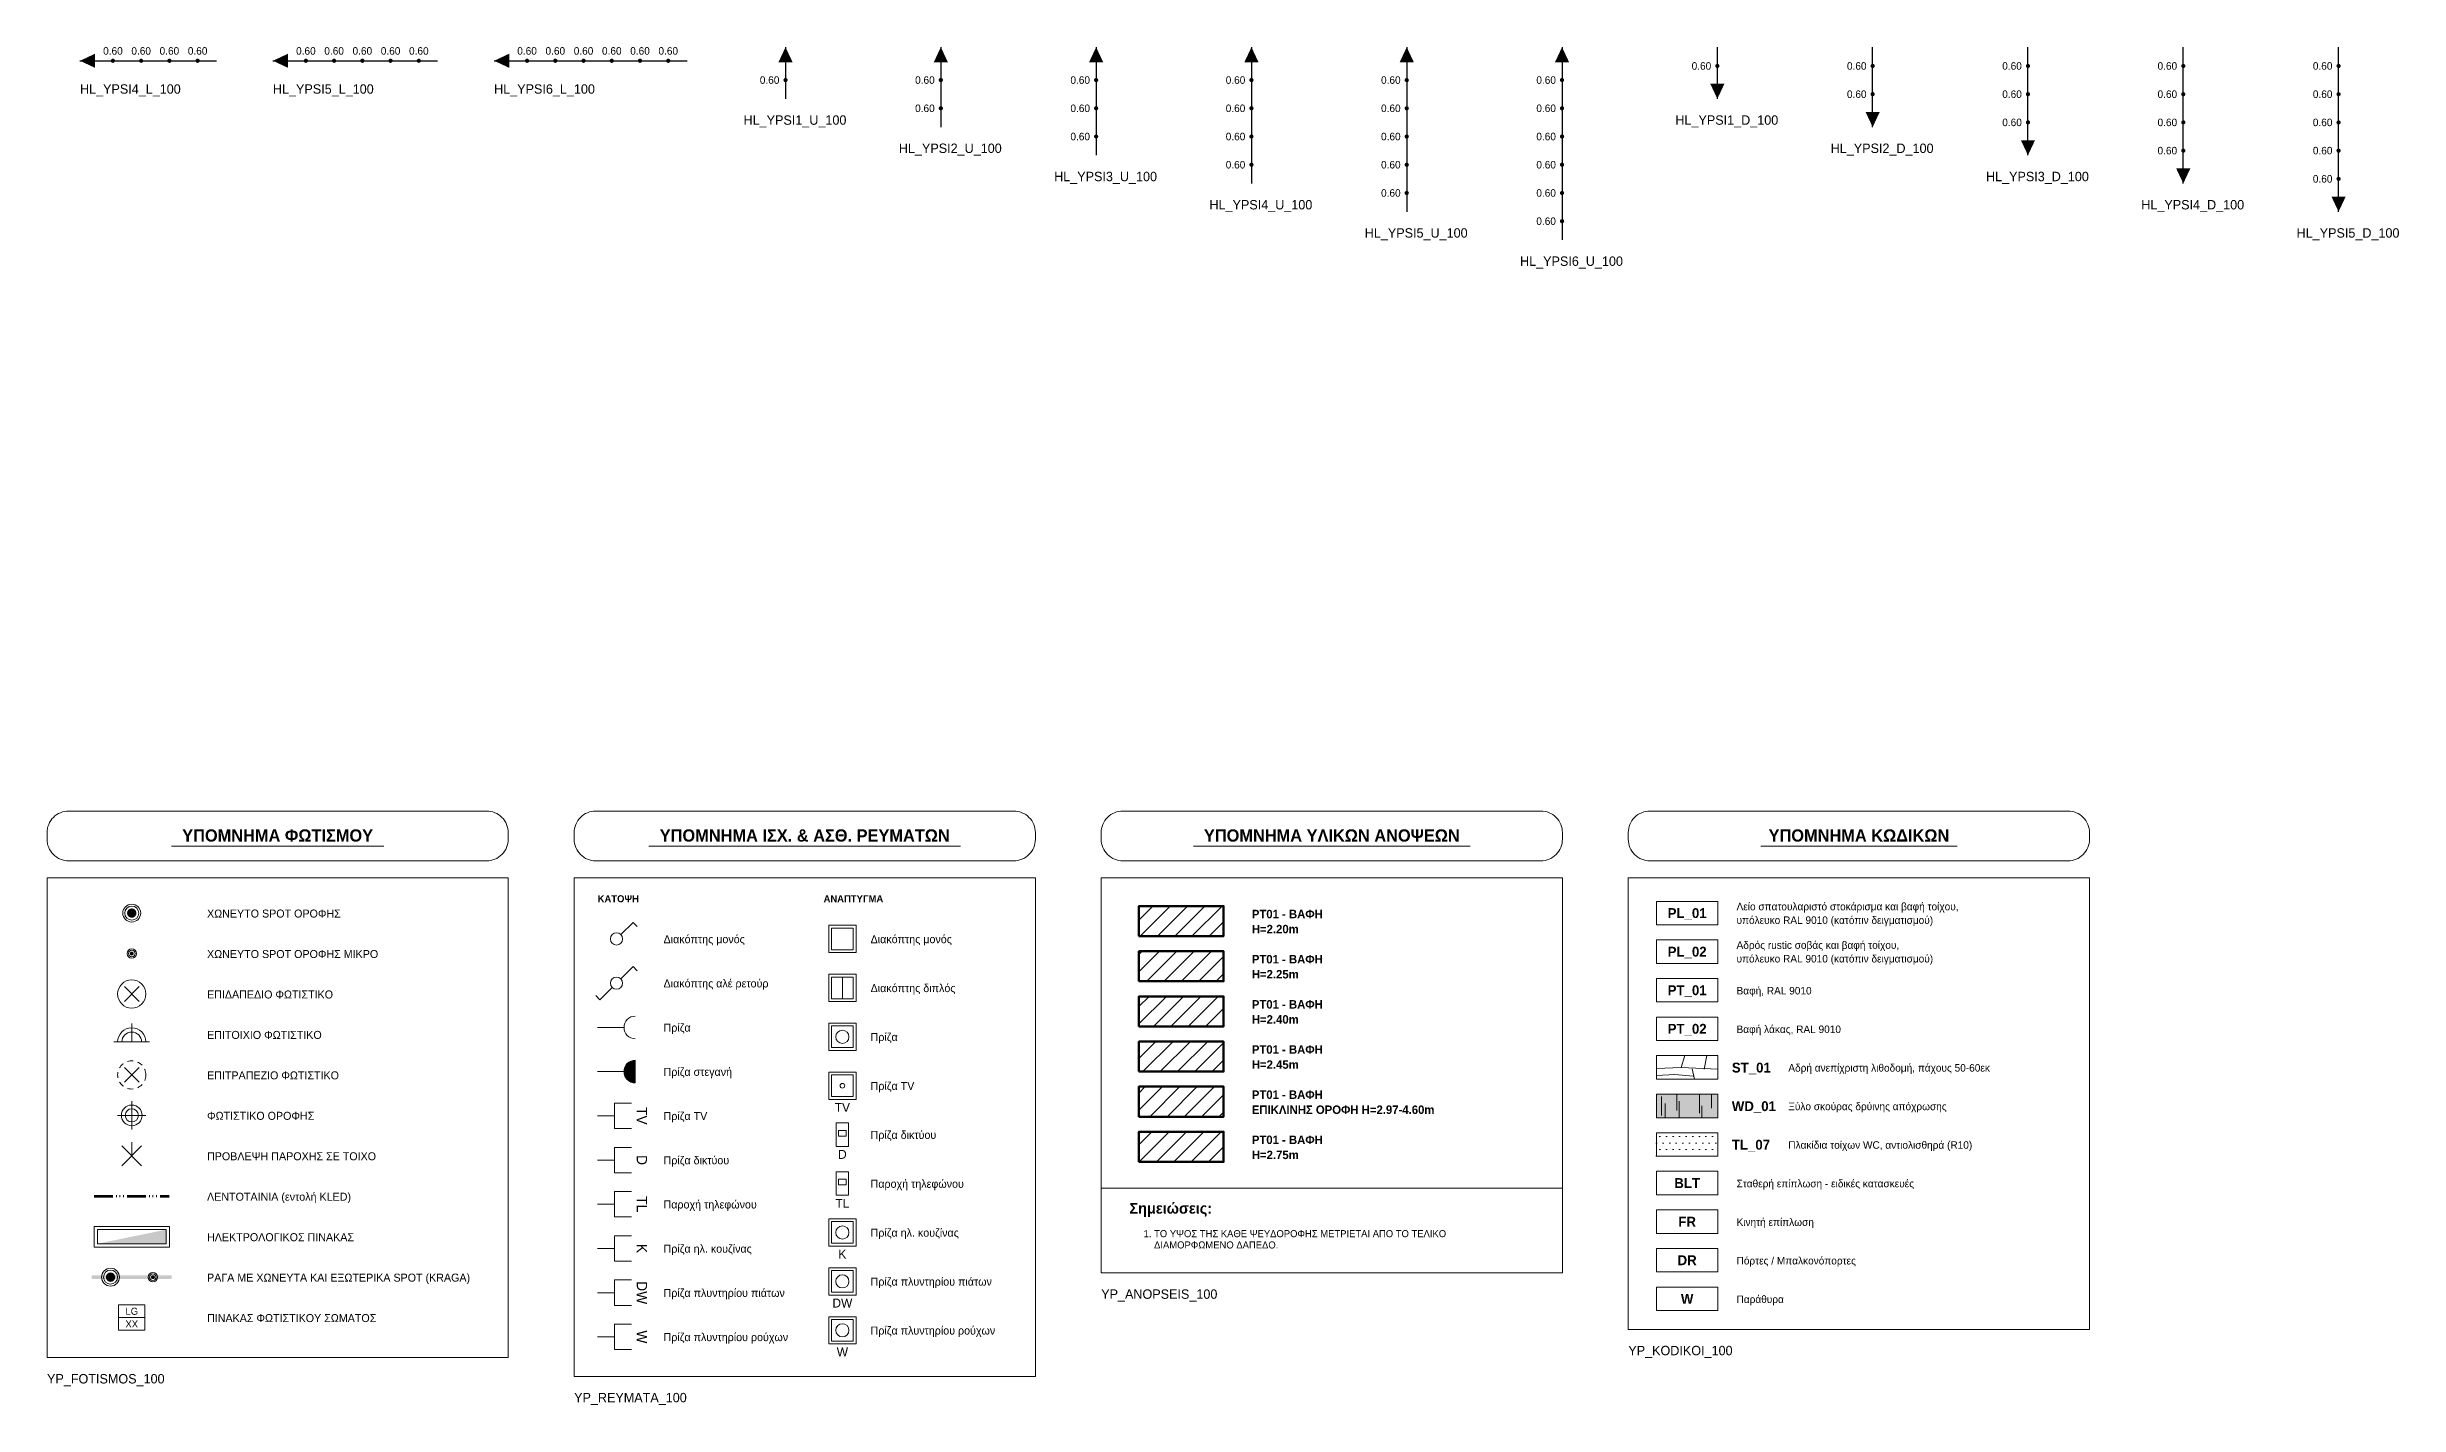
# Model space of a CAD drawing. Extents: x 0 to 269, y -106 to 0.
# Drawn here: x 126.45 to 176.43, y -42.67 to -13.8 of the extents above; entities that cross this region are included whole.
import ezdxf
from ezdxf.enums import TextEntityAlignment as Align

# ---------------------------------------------------------------- set-up
doc = ezdxf.new("R2010")
doc.units = 0
doc.linetypes.add('KIT_DASH', pattern=[0.15, 0.1, -0.05])
doc.layers.add('KIT-Οδηγίες', color=140, linetype='Continuous', plot=False)
doc.layers.add('Ηλεκτρολογικά', color=1, linetype='Continuous', lineweight=25)
doc.layers.add('Υπομνήματα', color=61, linetype='Continuous', lineweight=18)
doc.styles.add('KIT', font='Commissioner-Regular.ttf')
doc.styles.add('KIT-B', font='Commissioner-Bold.ttf')

# ---------------------------------------------------------------- blocks, each defined once
blk = doc.blocks.new('HL_YPSI4_L_100')
for points in [[(0, 0), (0.32, -0.15), (0.32, 0.15)], [(0.655, 0, 1), (0.745, 0, 1)], [(1.255, 0, 1), (1.345, 0, 1)], [(1.855, 0, 1), (1.945, 0, 1)], [(2.455, 0, 1), (2.545, 0, 1)]]:
    blk.add_hatch(color=8).paths.add_polyline_path(points)
at = {"color": 8}
blk.add_line((0, 0), (2.9, 0), dxfattribs=at)
at = {"color": 1, "style": 'KIT'}
for tag, p in [('ΥΨΟΣ1', (0.7, 0.13)), ('ΥΨΟΣ2', (1.3, 0.13)), ('ΥΨΟΣ3', (1.9, 0.13)), ('ΥΨΟΣ4', (2.5, 0.13))]:
    blk.add_attdef(tag, text='', height=0.16, dxfattribs=at).set_placement(p, align=Align.CENTER)
blk = doc.blocks.new('HL_YPSI5_L_100')
for points in [[(0, 0), (0.32, -0.15), (0.32, 0.15)], [(0.655, 0, 1), (0.745, 0, 1)], [(1.255, 0, 1), (1.345, 0, 1)], [(1.855, 0, 1), (1.945, 0, 1)], [(2.455, 0, 1), (2.545, 0, 1)], [(3.055, 0, 1), (3.145, 0, 1)]]:
    blk.add_hatch(color=8).paths.add_polyline_path(points)
at = {"color": 8}
blk.add_line((0, 0), (3.5, 0), dxfattribs=at)
at = {"color": 1, "style": 'KIT'}
for tag, p in [('ΥΨΟΣ1', (0.7, 0.13)), ('ΥΨΟΣ2', (1.3, 0.13)), ('ΥΨΟΣ3', (1.9, 0.13)), ('ΥΨΟΣ4', (2.5, 0.13)), ('ΥΨΟΣ5', (3.1, 0.13))]:
    blk.add_attdef(tag, text='', height=0.16, dxfattribs=at).set_placement(p, align=Align.CENTER)
blk = doc.blocks.new('HL_YPSI6_L_100')
for points in [[(0, 0), (0.32, -0.15), (0.32, 0.15)], [(0.655, 0, 1), (0.745, 0, 1)], [(1.255, 0, 1), (1.345, 0, 1)], [(1.855, 0, 1), (1.945, 0, 1)], [(2.455, 0, 1), (2.545, 0, 1)], [(3.055, 0, 1), (3.145, 0, 1)], [(3.655, 0, 1), (3.745, 0, 1)]]:
    blk.add_hatch(color=8).paths.add_polyline_path(points)
at = {"color": 8}
blk.add_line((0, 0), (4.1, 0), dxfattribs=at)
at = {"color": 1, "style": 'KIT'}
for tag, p in [('ΥΨΟΣ1', (0.7, 0.13)), ('ΥΨΟΣ2', (1.3, 0.13)), ('ΥΨΟΣ3', (1.9, 0.13)), ('ΥΨΟΣ4', (2.5, 0.13)), ('ΥΨΟΣ5', (3.1, 0.13)), ('ΥΨΟΣ6', (3.7, 0.13))]:
    blk.add_attdef(tag, text='', height=0.16, dxfattribs=at).set_placement(p, align=Align.CENTER)
blk = doc.blocks.new('HL_YPSI1_U_100')
for points in [[(0, 0), (-0.15, -0.32), (0.15, -0.32)], [(-0.045, -0.7, 1), (0.045, -0.7, 1)]]:
    blk.add_hatch(color=8).paths.add_polyline_path(points)
at = {"color": 8}
blk.add_line((0, 0), (0, -1.1), dxfattribs=at)
at = {"color": 1, "style": 'KIT'}
blk.add_attdef('ΥΨΟΣ1', text='', height=0.16, dxfattribs=at).set_placement((-0.13, -0.7), align=Align.MIDDLE_RIGHT)
blk = doc.blocks.new('HL_YPSI2_U_100')
for points in [[(0, 0), (-0.15, -0.32), (0.15, -0.32)], [(-0.045, -0.7, 1), (0.045, -0.7, 1)], [(-0.045, -1.3, 1), (0.045, -1.3, 1)]]:
    blk.add_hatch(color=8).paths.add_polyline_path(points)
at = {"color": 8}
blk.add_line((0, 0), (0, -1.7), dxfattribs=at)
at = {"color": 1, "style": 'KIT'}
for tag, p in [('ΥΨΟΣ1', (-0.13, -0.7)), ('ΥΨΟΣ2', (-0.13, -1.3))]:
    blk.add_attdef(tag, text='', height=0.16, dxfattribs=at).set_placement(p, align=Align.MIDDLE_RIGHT)
blk = doc.blocks.new('HL_YPSI3_U_100')
for points in [[(0, 0), (-0.15, -0.32), (0.15, -0.32)], [(-0.045, -0.7, 1), (0.045, -0.7, 1)], [(-0.045, -1.3, 1), (0.045, -1.3, 1)], [(-0.045, -1.9, 1), (0.045, -1.9, 1)]]:
    blk.add_hatch(color=8).paths.add_polyline_path(points)
at = {"color": 8}
blk.add_line((0, 0), (0, -2.3), dxfattribs=at)
at = {"color": 1, "style": 'KIT'}
for tag, p in [('ΥΨΟΣ1', (-0.13, -0.7)), ('ΥΨΟΣ2', (-0.13, -1.3)), ('ΥΨΟΣ3', (-0.13, -1.9))]:
    blk.add_attdef(tag, text='', height=0.16, dxfattribs=at).set_placement(p, align=Align.MIDDLE_RIGHT)
blk = doc.blocks.new('HL_YPSI4_U_100')
for points in [[(0, 0), (-0.15, -0.32), (0.15, -0.32)], [(-0.045, -0.7, 1), (0.045, -0.7, 1)], [(-0.045, -1.3, 1), (0.045, -1.3, 1)], [(-0.045, -1.9, 1), (0.045, -1.9, 1)], [(-0.045, -2.5, 1), (0.045, -2.5, 1)]]:
    blk.add_hatch(color=8).paths.add_polyline_path(points)
at = {"color": 8}
blk.add_line((0, 0), (0, -2.9), dxfattribs=at)
at = {"color": 1, "style": 'KIT'}
for tag, p in [('ΥΨΟΣ1', (-0.13, -0.7)), ('ΥΨΟΣ2', (-0.13, -1.3)), ('ΥΨΟΣ3', (-0.13, -1.9)), ('ΥΨΟΣ4', (-0.13, -2.5))]:
    blk.add_attdef(tag, text='', height=0.16, dxfattribs=at).set_placement(p, align=Align.MIDDLE_RIGHT)
blk = doc.blocks.new('HL_YPSI5_U_100')
for points in [[(0, 0), (-0.15, -0.32), (0.15, -0.32)], [(-0.045, -0.7, 1), (0.045, -0.7, 1)], [(-0.045, -1.3, 1), (0.045, -1.3, 1)], [(-0.045, -1.9, 1), (0.045, -1.9, 1)], [(-0.045, -2.5, 1), (0.045, -2.5, 1)], [(-0.045, -3.1, 1), (0.045, -3.1, 1)]]:
    blk.add_hatch(color=8).paths.add_polyline_path(points)
at = {"color": 8}
blk.add_line((0, 0), (0, -3.5), dxfattribs=at)
at = {"color": 1, "style": 'KIT'}
for tag, p in [('ΥΨΟΣ1', (-0.13, -0.7)), ('ΥΨΟΣ2', (-0.13, -1.3)), ('ΥΨΟΣ3', (-0.13, -1.9)), ('ΥΨΟΣ4', (-0.13, -2.5)), ('ΥΨΟΣ5', (-0.13, -3.1))]:
    blk.add_attdef(tag, text='', height=0.16, dxfattribs=at).set_placement(p, align=Align.MIDDLE_RIGHT)
blk = doc.blocks.new('HL_YPSI6_U_100')
for points in [[(0, 0), (-0.15, -0.32), (0.15, -0.32)], [(-0.045, -0.7, 1), (0.045, -0.7, 1)], [(-0.045, -1.3, 1), (0.045, -1.3, 1)], [(-0.045, -1.9, 1), (0.045, -1.9, 1)], [(-0.045, -2.5, 1), (0.045, -2.5, 1)], [(-0.045, -3.1, 1), (0.045, -3.1, 1)], [(-0.045, -3.7, 1), (0.045, -3.7, 1)]]:
    blk.add_hatch(color=8).paths.add_polyline_path(points)
at = {"color": 8}
blk.add_line((0, 0), (0, -4.1), dxfattribs=at)
at = {"color": 1, "style": 'KIT'}
for tag, p in [('ΥΨΟΣ1', (-0.13, -0.7)), ('ΥΨΟΣ2', (-0.13, -1.3)), ('ΥΨΟΣ3', (-0.13, -1.9)), ('ΥΨΟΣ4', (-0.13, -2.5)), ('ΥΨΟΣ5', (-0.13, -3.1)), ('ΥΨΟΣ6', (-0.13, -3.7))]:
    blk.add_attdef(tag, text='', height=0.16, dxfattribs=at).set_placement(p, align=Align.MIDDLE_RIGHT)
blk = doc.blocks.new('HL_YPSI1_D_100')
for points in [[(-0.045, 0.7, 1), (0.045, 0.7, 1)], [(0, 0), (0.15, 0.32), (-0.15, 0.32)]]:
    blk.add_hatch(color=8).paths.add_polyline_path(points)
at = {"color": 8}
blk.add_line((0, 0), (0, 1.1), dxfattribs=at)
at = {"color": 1, "style": 'KIT'}
blk.add_attdef('ΥΨΟΣ1', text='', height=0.16, dxfattribs=at).set_placement((-0.13, 0.7), align=Align.MIDDLE_RIGHT)
blk = doc.blocks.new('HL_YPSI2_D_100')
for points in [[(-0.045, 1.3, 1), (0.045, 1.3, 1)], [(-0.045, 0.7, 1), (0.045, 0.7, 1)], [(0, 0), (0.15, 0.32), (-0.15, 0.32)]]:
    blk.add_hatch(color=8).paths.add_polyline_path(points)
at = {"color": 8}
blk.add_line((0, 0), (0, 1.7), dxfattribs=at)
at = {"color": 1, "style": 'KIT'}
for tag, p in [('ΥΨΟΣ2', (-0.13, 1.3)), ('ΥΨΟΣ1', (-0.13, 0.7))]:
    blk.add_attdef(tag, text='', height=0.16, dxfattribs=at).set_placement(p, align=Align.MIDDLE_RIGHT)
blk = doc.blocks.new('HL_YPSI3_D_100')
for points in [[(-0.045, 1.9, 1), (0.045, 1.9, 1)], [(-0.045, 1.3, 1), (0.045, 1.3, 1)], [(-0.045, 0.7, 1), (0.045, 0.7, 1)], [(0, 0), (0.15, 0.32), (-0.15, 0.32)]]:
    blk.add_hatch(color=8).paths.add_polyline_path(points)
at = {"color": 8}
blk.add_line((0, 0), (0, 2.3), dxfattribs=at)
at = {"color": 1, "style": 'KIT'}
for tag, p in [('ΥΨΟΣ3', (-0.13, 1.9)), ('ΥΨΟΣ2', (-0.13, 1.3)), ('ΥΨΟΣ1', (-0.13, 0.7))]:
    blk.add_attdef(tag, text='', height=0.16, dxfattribs=at).set_placement(p, align=Align.MIDDLE_RIGHT)
blk = doc.blocks.new('HL_YPSI4_D_100')
for points in [[(-0.045, 2.5, 1), (0.045, 2.5, 1)], [(-0.045, 1.9, 1), (0.045, 1.9, 1)], [(-0.045, 1.3, 1), (0.045, 1.3, 1)], [(-0.045, 0.7, 1), (0.045, 0.7, 1)], [(0, 0), (0.15, 0.32), (-0.15, 0.32)]]:
    blk.add_hatch(color=8).paths.add_polyline_path(points)
at = {"color": 8}
blk.add_line((0, 0), (0, 2.9), dxfattribs=at)
at = {"color": 1, "style": 'KIT'}
for tag, p in [('ΥΨΟΣ4', (-0.13, 2.5)), ('ΥΨΟΣ3', (-0.13, 1.9)), ('ΥΨΟΣ2', (-0.13, 1.3)), ('ΥΨΟΣ1', (-0.13, 0.7))]:
    blk.add_attdef(tag, text='', height=0.16, dxfattribs=at).set_placement(p, align=Align.MIDDLE_RIGHT)
blk = doc.blocks.new('HL_YPSI5_D_100')
for points in [[(-0.045, 3.1, 1), (0.045, 3.1, 1)], [(-0.045, 2.5, 1), (0.045, 2.5, 1)], [(-0.045, 1.9, 1), (0.045, 1.9, 1)], [(-0.045, 1.3, 1), (0.045, 1.3, 1)], [(-0.045, 0.7, 1), (0.045, 0.7, 1)], [(0, 0), (0.15, 0.32), (-0.15, 0.32)]]:
    blk.add_hatch(color=8).paths.add_polyline_path(points)
at = {"color": 8}
blk.add_line((0, 0), (0, 3.5), dxfattribs=at)
at = {"color": 1, "style": 'KIT'}
for tag, p in [('ΥΨΟΣ5', (-0.13, 3.1)), ('ΥΨΟΣ4', (-0.13, 2.5)), ('ΥΨΟΣ3', (-0.13, 1.9)), ('ΥΨΟΣ2', (-0.13, 1.3)), ('ΥΨΟΣ1', (-0.13, 0.7))]:
    blk.add_attdef(tag, text='', height=0.16, dxfattribs=at).set_placement(p, align=Align.MIDDLE_RIGHT)
blk = doc.blocks.new('YP_FOTISMOS_100')
for points in [[(1.7, -2.17, 1), (1.9, -2.17, 1)], [(1.758, -3.03, 1), (1.842, -3.03, 1)], [(1, -8.22), (1.4, -8.22), (1.4, -8.16), (1, -8.16)], [(1.7, -8.22), (2.1, -8.22), (2.1, -8.16), (1.7, -8.16)], [(2.4, -8.22), (2.6, -8.22), (2.6, -8.16), (2.4, -8.16)], [(1.07, -9.2), (2.53, -9.2), (2.53, -8.9)], [(0.95, -9.95), (2.65, -9.95), (2.65, -9.87), (0.95, -9.87)], [(1.25, -9.91, 1), (1.45, -9.91, 1)], [(2.208, -9.91, 1), (2.292, -9.91, 1)]]:
    blk.add_hatch(color=1).paths.add_polyline_path(points)
blk.add_line((2.643, -0.749), (7.157, -0.749))
at = {"color": 1}
for p, q in [((1.644, -4.046), (1.956, -3.734)), ((1.644, -3.734), (1.956, -4.046)), ((1.42, -4.91), (2.18, -4.91)), ((1.8, -4.91), (1.8, -4.52)), ((1.644, -5.766), (1.956, -5.454)), ((1.644, -5.454), (1.956, -5.766)), ((1.5, -6.47), (2.1, -6.47)), ((1.8, -6.77), (1.8, -6.17)), ((1.59, -7.54), (2.01, -7.12)), ((1.59, -7.12), (2.01, -7.54)), ((1.8, -7.33), (1.8, -7.04)), ((1.52, -10.77), (2.08, -10.77))]:
    blk.add_line(p, q, dxfattribs=at)
at = {"color": 1, "lineweight": 9}
for p, q in [((1.475, -8.211), (1.475, -8.169)), ((1.55, -8.211), (1.55, -8.169)), ((1.625, -8.211), (1.625, -8.169)), ((2.175, -8.211), (2.175, -8.169)), ((2.25, -8.211), (2.25, -8.169)), ((2.325, -8.211), (2.325, -8.169))]:
    blk.add_line(p, q, dxfattribs=at)
blk.add_lwpolyline([(0.46, -1.06), (9.34, -1.06, 0.414214), (9.8, -0.6), (9.8, -0.46, 0.414214), (9.34, 0), (0.46, 0, 0.414214), (0, -0.46), (0, -0.6, 0.414214)], format="xyb", close=True)
blk.add_lwpolyline([(0, -11.62), (9.8, -11.62), (9.8, -1.42), (0, -1.42)], close=True)
at = {"color": 1}
for points in [[(1, -9.27), (2.6, -9.27), (2.6, -8.83), (1, -8.83)], [(1.07, -9.2), (2.53, -9.2), (2.53, -8.9), (1.07, -8.9)], [(1.52, -11.04), (2.08, -11.04), (2.08, -10.5), (1.52, -10.5)]]:
    blk.add_lwpolyline(points, close=True, dxfattribs=at)
for centre, radius in [((1.8, -2.17), 0.19), ((1.8, -2.17), 0.15), ((1.8, -3.03), 0.1), ((1.8, -3.03), 0.07), ((1.8, -3.89), 0.3), ((1.8, -6.47), 0.22), ((1.8, -6.47), 0.14), ((1.35, -9.91), 0.19), ((1.35, -9.91), 0.15), ((2.25, -9.91), 0.1), ((2.25, -9.91), 0.07)]:
    blk.add_circle(centre, radius, dxfattribs=at)
at = {"color": 1, "linetype": 'KIT_DASH', "ltscale": 1.2}
blk.add_circle((1.8, -5.61), 0.3, dxfattribs=at)
at = {"color": 1}
for radius in [0.3, 0.21]:
    blk.add_arc((1.8, -4.91), radius, 0, 180, dxfattribs=at)
at = {"style": 'KIT-B'}
blk.add_text('ΥΠΟΜΝΗΜΑ ΦΩΤΙΣΜΟΥ', height=0.26, dxfattribs=at).set_placement((4.9, -0.65), align=Align.CENTER)
at = {"style": 'KIT'}
for s, p in [('ΧΩΝΕΥΤΟ SPOT ΟΡΟΦΗΣ', (3.4, -2.265)), ('ΧΩΝΕΥΤΟ SPOT ΟΡΟΦΗΣ ΜΙΚΡΟ', (3.4, -3.125)), ('ΕΠΙΔΑΠΕΔΙΟ ΦΩΤΙΣΤΙΚΟ', (3.4, -3.985)), ('ΕΠΙΤΟΙΧΙΟ ΦΩΤΙΣΤΙΚΟ', (3.4, -4.845)), ('ΕΠΙΤΡΑΠΕΖΙΟ ΦΩΤΙΣΤΙΚΟ', (3.4, -5.705)), ('ΦΩΤΙΣΤΙΚΟ ΟΡΟΦΗΣ', (3.4, -6.565)), ('ΠΡΟΒΛΕΨΗ ΠΑΡΟΧΗΣ ΣΕ ΤΟΙΧΟ', (3.4, -7.425)), ('ΛΕΝΤΟΤΑΙΝΙΑ (εντολή KLED)', (3.4, -8.285)), ('ΗΛΕΚΤΡΟΛΟΓΙΚΟΣ ΠΙΝΑΚΑΣ', (3.4, -9.145)), ('ΡΑΓΑ ΜΕ ΧΩΝΕΥΤΑ ΚΑΙ ΕΞΩΤΕΡΙΚΑ SPOT (KRAGA)', (3.4, -10.005)), ('ΠΙΝΑΚΑΣ ΦΩΤΙΣΤΙΚΟΥ ΣΩΜΑΤΟΣ', (3.4, -10.865))]:
    blk.add_text(s, height=0.17, dxfattribs=at).set_placement(p)
at = {"color": 1, "style": 'KIT'}
for s, p in [('XX', (1.8, -10.905)), ('LG', (1.8, -10.635))]:
    blk.add_text(s, height=0.15, dxfattribs=at).set_placement(p, align=Align.MIDDLE_CENTER)
blk = doc.blocks.new('YP_REYMATA_100')
blk.add_hatch(color=1).paths.add_polyline_path([(1.3, -5.54), (1.3, -5.3, 1), (1.3, -5.78)])
blk.add_line((1.589, -0.749), (8.211, -0.749))
at = {"color": 1}
for p, q in [((0.992, -2.628), (1.252, -2.368)), ((1.252, -2.368), (1.342, -2.458)), ((0.992, -3.568), (1.252, -3.308)), ((1.252, -3.308), (1.342, -3.398)), ((0.548, -4.012), (0.458, -3.922)), ((0.808, -3.752), (0.548, -4.012)), ((5.7, -3.99), (5.7, -3.53)), ((0.5, -4.6), (1.06, -4.6)), ((1.3, -5.78), (1.3, -5.3)), ((0.5, -5.54), (1.06, -5.54)), ((0.5, -6.48), (0.86, -6.48)), ((0.5, -7.42), (0.86, -7.42)), ((0.5, -8.36), (0.86, -8.36)), ((0.5, -9.3), (0.86, -9.3)), ((0.5, -10.24), (0.86, -10.24)), ((0.5, -11.18), (0.86, -11.18))]:
    blk.add_line(p, q, dxfattribs=at)
blk.add_lwpolyline([(0.46, -1.06), (9.34, -1.06, 0.414214), (9.8, -0.6), (9.8, -0.46, 0.414214), (9.34, 0), (0.46, 0, 0.414214), (0, -0.46), (0, -0.6, 0.414214)], format="xyb", close=True)
blk.add_lwpolyline([(0, -12.02), (9.8, -12.02), (9.8, -1.42), (0, -1.42)], close=True)
for points in [[(5.41, -3.01), (5.99, -3.01), (5.99, -2.43), (5.41, -2.43)], [(5.47, -2.95), (5.93, -2.95), (5.93, -2.49), (5.47, -2.49)], [(5.41, -4.05), (5.99, -4.05), (5.99, -3.47), (5.41, -3.47)], [(5.47, -3.99), (5.93, -3.99), (5.93, -3.53), (5.47, -3.53)], [(5.41, -5.09), (5.99, -5.09), (5.99, -4.51), (5.41, -4.51)], [(5.47, -5.03), (5.93, -5.03), (5.93, -4.57), (5.47, -4.57)], [(5.41, -6.13), (5.99, -6.13), (5.99, -5.55), (5.41, -5.55)], [(5.47, -6.07), (5.93, -6.07), (5.93, -5.61), (5.47, -5.61)], [(5.57, -7.13), (5.83, -7.13), (5.83, -6.63), (5.57, -6.63)], [(5.62, -6.91), (5.78, -6.91), (5.78, -6.79), (5.62, -6.79)], [(5.57, -8.17), (5.83, -8.17), (5.83, -7.67), (5.57, -7.67)], [(5.62, -7.95), (5.78, -7.95), (5.78, -7.83), (5.62, -7.83)], [(5.41, -9.25), (5.99, -9.25), (5.99, -8.67), (5.41, -8.67)], [(5.47, -9.19), (5.93, -9.19), (5.93, -8.73), (5.47, -8.73)], [(5.41, -10.29), (5.99, -10.29), (5.99, -9.71), (5.41, -9.71)], [(5.47, -10.23), (5.93, -10.23), (5.93, -9.77), (5.47, -9.77)], [(5.41, -11.33), (5.99, -11.33), (5.99, -10.75), (5.41, -10.75)], [(5.47, -11.27), (5.93, -11.27), (5.93, -10.81), (5.47, -10.81)]]:
    blk.add_lwpolyline(points, close=True, dxfattribs=at)
for points in [[(1.22, -6.21), (0.86, -6.21), (0.86, -6.75), (1.22, -6.75)], [(1.22, -7.15), (0.86, -7.15), (0.86, -7.69), (1.22, -7.69)], [(1.22, -8.09), (0.86, -8.09), (0.86, -8.63), (1.22, -8.63)], [(1.22, -9.03), (0.86, -9.03), (0.86, -9.57), (1.22, -9.57)], [(1.22, -9.97), (0.86, -9.97), (0.86, -10.51), (1.22, -10.51)], [(1.22, -10.91), (0.86, -10.91), (0.86, -11.45), (1.22, -11.45)]]:
    blk.add_lwpolyline(points, dxfattribs=at)
for centre, radius in [((0.9, -2.72), 0.13), ((0.9, -3.66), 0.13), ((5.7, -4.8), 0.14), ((5.7, -5.84), 0.05), ((5.7, -8.96), 0.14), ((5.7, -10), 0.14), ((5.7, -11.04), 0.14)]:
    blk.add_circle(centre, radius, dxfattribs=at)
for centre in [(1.3, -4.6), (1.3, -5.54)]:
    blk.add_arc(centre, 0.24, 90, 270, dxfattribs=at)
at = {"style": 'KIT-B'}
blk.add_text('ΥΠΟΜΝΗΜΑ ΙΣΧ. & ΑΣΘ. ΡΕΥΜΑΤΩΝ', height=0.26, dxfattribs=at).set_placement((4.9, -0.65), align=Align.CENTER)
for s, height, style, p in [('ΚΑΤΟΨΗ', 0.15, 'KIT-B', (0.5, -1.94)), ('ΑΝΑΠΤΥΓΜΑ', 0.15, 'KIT-B', (5.3, -1.94)), ('Διακόπτης μονός', 0.17, 'KIT', (1.9, -2.81)), ('Διακόπτης μονός', 0.17, 'KIT', (6.3, -2.81)), ('Διακόπτης αλέ ρετούρ', 0.17, 'KIT', (1.9, -3.75)), ('Διακόπτης διπλός', 0.17, 'KIT', (6.3, -3.85)), ('Πρίζα', 0.17, 'KIT', (1.9, -4.69)), ('Πρίζα', 0.17, 'KIT', (6.3, -4.89)), ('Πρίζα στεγανή', 0.17, 'KIT', (1.9, -5.63)), ('Πρίζα TV', 0.17, 'KIT', (6.3, -5.93)), ('Πρίζα TV', 0.17, 'KIT', (1.9, -6.57)), ('Πρίζα δικτύου', 0.17, 'KIT', (6.3, -6.97)), ('Πρίζα δικτύου', 0.17, 'KIT', (1.9, -7.51)), ('Παροχή τηλεφώνου', 0.17, 'KIT', (6.3, -8.01)), ('Παροχή τηλεφώνου', 0.17, 'KIT', (1.9, -8.45)), ('Πρίζα ηλ. κουζίνας', 0.17, 'KIT', (6.3, -9.05)), ('Πρίζα ηλ. κουζίνας', 0.17, 'KIT', (1.9, -9.39)), ('Πρίζα πλυντηρίου πιάτων', 0.17, 'KIT', (6.3, -10.09)), ('Πρίζα πλυντηρίου πιάτων', 0.17, 'KIT', (1.9, -10.33)), ('Πρίζα πλυντηρίου ρούχων', 0.17, 'KIT', (6.3, -11.13)), ('Πρίζα πλυντηρίου ρούχων', 0.17, 'KIT', (1.9, -11.27))]:
    blk.add_text(s, height=height, dxfattribs=dict(style=style)).set_placement(p)
at = {"color": 1, "style": 'KIT'}
for s, p in [('TV', (1.44, -6.48)), ('D', (1.44, -7.42)), ('TL', (1.44, -8.36)), ('K', (1.44, -9.3)), ('DW', (1.44, -10.24)), ('W', (1.44, -11.18))]:
    blk.add_text(s, height=0.22, rotation=-90, dxfattribs=at).set_placement(p, align=Align.MIDDLE_CENTER)
for s, p in [('TV', (5.7, -6.3)), ('D', (5.7, -7.3)), ('TL', (5.7, -8.34)), ('K', (5.7, -9.42)), ('DW', (5.7, -10.46)), ('W', (5.7, -11.5))]:
    blk.add_text(s, height=0.19, dxfattribs=at).set_placement(p, align=Align.MIDDLE_CENTER)
blk = doc.blocks.new('YP_ANOPSEIS_100')
at = {"true_color": 0x7aafdf}
h = blk.add_hatch(dxfattribs=at)
h.set_pattern_fill('ANSI31', color=256, scale=0.08189)
h.paths.add_polyline_path([(0.8, -2.66), (2.6, -2.66), (2.6, -2.02), (0.8, -2.02)])
at = {"true_color": 0x93278f}
h = blk.add_hatch(dxfattribs=at)
h.set_pattern_fill('ANSI31', color=256, scale=0.08189)
h.paths.add_polyline_path([(0.8, -3.62), (2.6, -3.62), (2.6, -2.98), (0.8, -2.98)])
at = {"true_color": 0xf26722}
h = blk.add_hatch(dxfattribs=at)
h.set_pattern_fill('ANSI31', color=256, scale=0.08189)
h.paths.add_polyline_path([(0.8, -4.58), (2.6, -4.58), (2.6, -3.94), (0.8, -3.94)])
at = {"true_color": 0x0052a3}
h = blk.add_hatch(dxfattribs=at)
h.set_pattern_fill('ANSI31', color=256, scale=0.08189)
h.paths.add_polyline_path([(0.8, -5.54), (2.6, -5.54), (2.6, -4.9), (0.8, -4.9)])
at = {"true_color": 0x148aff}
h = blk.add_hatch(dxfattribs=at)
h.set_pattern_fill('ANSI31', color=256, scale=0.08189)
h.paths.add_polyline_path([(0.8, -6.5), (2.6, -6.5), (2.6, -5.86), (0.8, -5.86)])
at = {"true_color": 0xffc414}
h = blk.add_hatch(dxfattribs=at)
h.set_pattern_fill('ANSI31', color=256, scale=0.08189)
h.paths.add_polyline_path([(0.8, -7.46), (2.6, -7.46), (2.6, -6.82), (0.8, -6.82)])
for p, q in [((1.9612, -0.7488), (7.8388, -0.7488)), ((0, -8.02), (9.8, -8.02))]:
    blk.add_line(p, q)
blk.add_lwpolyline([(0.46, -1.06), (9.34, -1.06, 0.4142136), (9.8, -0.6), (9.8, -0.46, 0.4142136), (9.34, 0), (0.46, 0, 0.4142136), (0, -0.46), (0, -0.6, 0.4142136)], format="xyb", close=True)
blk.add_lwpolyline([(0, -9.82), (9.8, -9.82), (9.8, -1.42), (0, -1.42)], close=True)
at = {"lineweight": 50, "true_color": 0x7aafdf}
blk.add_lwpolyline([(0.8, -2.66), (2.6, -2.66), (2.6, -2.02), (0.8, -2.02)], close=True, dxfattribs=at)
at = {"lineweight": 50, "true_color": 0x93278f}
blk.add_lwpolyline([(0.8, -3.62), (2.6, -3.62), (2.6, -2.98), (0.8, -2.98)], close=True, dxfattribs=at)
at = {"lineweight": 50, "true_color": 0xf26722}
blk.add_lwpolyline([(0.8, -4.58), (2.6, -4.58), (2.6, -3.94), (0.8, -3.94)], close=True, dxfattribs=at)
at = {"lineweight": 50, "true_color": 0x0052a3}
blk.add_lwpolyline([(0.8, -5.54), (2.6, -5.54), (2.6, -4.9), (0.8, -4.9)], close=True, dxfattribs=at)
at = {"lineweight": 50, "true_color": 0x148aff}
blk.add_lwpolyline([(0.8, -6.5), (2.6, -6.5), (2.6, -5.86), (0.8, -5.86)], close=True, dxfattribs=at)
at = {"lineweight": 50, "true_color": 0xffc414}
blk.add_lwpolyline([(0.8, -7.46), (2.6, -7.46), (2.6, -6.82), (0.8, -6.82)], close=True, dxfattribs=at)
at = {"style": 'KIT-B'}
blk.add_text('ΥΠΟΜΝΗΜΑ ΥΛΙΚΩΝ ΑΝΟΨΕΩΝ', height=0.26, dxfattribs=at).set_placement((4.9, -0.65), align=Align.CENTER)
for s, height, style, p in [('PT01 - ΒΑΦΗ', 0.18, 'KIT-B', (3.2, -2.28)), ('H=2.20m', 0.18, 'KIT-B', (3.2, -2.6)), ('PT01 - ΒΑΦΗ', 0.18, 'KIT-B', (3.2, -3.24)), ('H=2.25m', 0.18, 'KIT-B', (3.2, -3.56)), ('PT01 - ΒΑΦΗ', 0.18, 'KIT-B', (3.2, -4.2)), ('H=2.40m', 0.18, 'KIT-B', (3.2, -4.52)), ('PT01 - ΒΑΦΗ', 0.18, 'KIT-B', (3.2, -5.16)), ('H=2.45m', 0.18, 'KIT-B', (3.2, -5.48)), ('PT01 - ΒΑΦΗ', 0.18, 'KIT-B', (3.2, -6.12)), ('ΕΠΙΚΛΙΝΗΣ ΟΡΟΦΗ H=2.97-4.60m', 0.18, 'KIT-B', (3.2, -6.44)), ('PT01 - ΒΑΦΗ', 0.18, 'KIT-B', (3.2, -7.08)), ('H=2.75m', 0.18, 'KIT-B', (3.2, -7.4)), ('Σημειώσεις:', 0.23, 'KIT-B', (0.6, -8.56)), ('1. ΤΟ ΥΨΟΣ ΤΗΣ ΚΑΘΕ ΨΕΥΔΟΡΟΦΗΣ ΜΕΤΡΙΕΤΑΙ ΑΠΟ ΤΟ ΤΕΛΙΚΟ', 0.15, 'KIT', (0.9, -9.06)), ('    ΔΙΑΜΟΡΦΩΜΕΝΟ ΔΑΠΕΔΟ.', 0.15, 'KIT', (0.9, -9.3))]:
    blk.add_text(s, height=height, dxfattribs=dict(style=style)).set_placement(p)
blk = doc.blocks.new('YP_KODIKOI_100')
at = {"true_color": 0xcdbaa5}
blk.add_hatch(color=256, dxfattribs=at).paths.add_polyline_path([(0.6, -6.52), (1.9, -6.52), (1.9, -6.02), (0.6, -6.02)])
h = blk.add_hatch()
h.set_pattern_fill('DOTS', color=252, scale=0.088189)
h.paths.add_polyline_path([(0.6, -7.34), (1.9, -7.34), (1.9, -6.84), (0.6, -6.84)])
blk.add_line((2.814, -0.749), (6.986, -0.749))
at = {"lineweight": 5, "true_color": 0x966840}
for p, q in [((0.704, -6.47), (0.704, -6.07)), ((0.782, -6.52), (0.782, -6.22)), ((1.029, -6.37), (1.029, -6.02)), ((1.081, -6.52), (1.081, -6.17)), ((1.51, -6.42), (1.51, -6.02)), ((1.562, -6.52), (1.562, -6.27)), ((1.77, -6.32), (1.77, -6.02))]:
    blk.add_line(p, q, dxfattribs=at)
blk.add_lwpolyline([(0.46, -1.06), (9.34, -1.06, 0.414214), (9.8, -0.6), (9.8, -0.46, 0.414214), (9.34, 0), (0.46, 0, 0.414214), (0, -0.46), (0, -0.6, 0.414214)], format="xyb", close=True)
for points in [[(0, -11.02), (9.8, -11.02), (9.8, -1.42), (0, -1.42)], [(0.6, -2.42), (1.9, -2.42), (1.9, -1.92), (0.6, -1.92)], [(0.6, -3.24), (1.9, -3.24), (1.9, -2.74), (0.6, -2.74)], [(0.6, -4.06), (1.9, -4.06), (1.9, -3.56), (0.6, -3.56)], [(0.6, -4.88), (1.9, -4.88), (1.9, -4.38), (0.6, -4.38)], [(0.6, -5.7), (1.9, -5.7), (1.9, -5.2), (0.6, -5.2)], [(0.6, -8.16), (1.9, -8.16), (1.9, -7.66), (0.6, -7.66)], [(0.6, -8.98), (1.9, -8.98), (1.9, -8.48), (0.6, -8.48)], [(0.6, -9.8), (1.9, -9.8), (1.9, -9.3), (0.6, -9.3)], [(0.6, -10.62), (1.9, -10.62), (1.9, -10.12), (0.6, -10.12)]]:
    blk.add_lwpolyline(points, close=True)
at = {"color": 252}
for points in [[(0.6, -5.475), (1.12, -5.45), (1.9, -5.49)], [(1.12, -5.45), (1.198, -5.2)], [(1.406, -5.7), (1.354, -5.48)], [(1.614, -5.485), (1.666, -5.2)], [(0.6, -5.62), (0.99, -5.6), (1.38, -5.64)]]:
    blk.add_lwpolyline(points, dxfattribs=at)
for points in [[(0.6, -6.52), (1.9, -6.52), (1.9, -6.02), (0.6, -6.02)], [(0.6, -7.34), (1.9, -7.34), (1.9, -6.84), (0.6, -6.84)]]:
    blk.add_lwpolyline(points, close=True, dxfattribs=at)
at = {"style": 'KIT-B'}
blk.add_text('ΥΠΟΜΝΗΜΑ ΚΩΔΙΚΩΝ', height=0.26, dxfattribs=at).set_placement((4.9, -0.65), align=Align.CENTER)
for s, height, style, p in [('Λείο σπατουλαριστό στοκάρισμα και βαφή τοίχου,', 0.16, 'KIT', (2.3, -2.11)), ('υπόλευκο RAL 9010 (κατόπιν δειγματισμού)', 0.16, 'KIT', (2.3, -2.4)), ('Αδρός rustic σοβάς και βαφή τοίχου,', 0.16, 'KIT', (2.3, -2.93)), ('υπόλευκο RAL 9010 (κατόπιν δειγματισμού)', 0.16, 'KIT', (2.3, -3.22)), ('Βαφή, RAL 9010', 0.16, 'KIT', (2.3, -3.9)), ('Βαφή λάκας, RAL 9010', 0.16, 'KIT', (2.3, -4.72)), ('ST_01', 0.21, 'KIT-B', (2.2, -5.56)), ('Αδρή ανεπίχριστη λιθοδομή, πάχους 50-60εκ', 0.16, 'KIT', (3.4, -5.54)), ('WD_01', 0.21, 'KIT-B', (2.2, -6.38)), ('Ξύλο σκούρας δρύινης απόχρωσης', 0.16, 'KIT', (3.4, -6.36)), ('TL_07', 0.21, 'KIT-B', (2.2, -7.2)), ('Πλακίδια τοίχων WC, αντιολισθηρά (R10)', 0.16, 'KIT', (3.4, -7.18)), ('Σταθερή επίπλωση - ειδικές κατασκευές', 0.16, 'KIT', (2.3, -8)), ('Κινητή επίπλωση', 0.16, 'KIT', (2.3, -8.82)), ('Πόρτες / Μπαλκονόπορτες', 0.16, 'KIT', (2.3, -9.64)), ('Παράθυρα', 0.16, 'KIT', (2.3, -10.46))]:
    blk.add_text(s, height=height, dxfattribs=dict(style=style)).set_placement(p)
for s, p in [('PL_01', (1.25, -2.17)), ('PL_02', (1.25, -2.99)), ('PT_01', (1.25, -3.81)), ('PT_02', (1.25, -4.63)), ('BLT', (1.25, -7.91)), ('FR', (1.25, -8.73)), ('DR', (1.25, -9.55)), ('W', (1.25, -10.37))]:
    blk.add_text(s, height=0.21, dxfattribs=at).set_placement(p, align=Align.MIDDLE_CENTER)

msp = doc.modelspace()

# ---------------------------------------------------------------- block references
at = {"layer": 'Ηλεκτρολογικά'}
for name, p, values in [('HL_YPSI4_L_100', (127.15, -14.092), {'ΥΨΟΣ1': '0.60', 'ΥΨΟΣ2': '0.60', 'ΥΨΟΣ3': '0.60', 'ΥΨΟΣ4': '0.60'}), ('HL_YPSI5_L_100', (131.25, -14.092), {'ΥΨΟΣ1': '0.60', 'ΥΨΟΣ2': '0.60', 'ΥΨΟΣ3': '0.60', 'ΥΨΟΣ4': '0.60', 'ΥΨΟΣ5': '0.60'}), ('HL_YPSI6_L_100', (135.95, -14.092), {'ΥΨΟΣ1': '0.60', 'ΥΨΟΣ2': '0.60', 'ΥΨΟΣ3': '0.60', 'ΥΨΟΣ4': '0.60', 'ΥΨΟΣ5': '0.60', 'ΥΨΟΣ6': '0.60'}), ('HL_YPSI1_U_100', (142.142, -13.802), {'ΥΨΟΣ1': '0.60'}), ('HL_YPSI2_U_100', (145.442, -13.802), {'ΥΨΟΣ1': '0.60', 'ΥΨΟΣ2': '0.60'}), ('HL_YPSI3_U_100', (148.742, -13.802), {'ΥΨΟΣ1': '0.60', 'ΥΨΟΣ2': '0.60', 'ΥΨΟΣ3': '0.60'}), ('HL_YPSI4_U_100', (152.042, -13.802), {'ΥΨΟΣ1': '0.60', 'ΥΨΟΣ2': '0.60', 'ΥΨΟΣ3': '0.60', 'ΥΨΟΣ4': '0.60'}), ('HL_YPSI5_U_100', (155.342, -13.802), {'ΥΨΟΣ1': '0.60', 'ΥΨΟΣ2': '0.60', 'ΥΨΟΣ3': '0.60', 'ΥΨΟΣ4': '0.60', 'ΥΨΟΣ5': '0.60'}), ('HL_YPSI6_U_100', (158.642, -13.802), {'ΥΨΟΣ1': '0.60', 'ΥΨΟΣ2': '0.60', 'ΥΨΟΣ3': '0.60', 'ΥΨΟΣ4': '0.60', 'ΥΨΟΣ5': '0.60', 'ΥΨΟΣ6': '0.60'}), ('HL_YPSI1_D_100', (161.942, -14.902), {'ΥΨΟΣ1': '0.60'}), ('HL_YPSI2_D_100', (165.242, -15.502), {'ΥΨΟΣ1': '0.60', 'ΥΨΟΣ2': '0.60'}), ('HL_YPSI3_D_100', (168.542, -16.102), {'ΥΨΟΣ1': '0.60', 'ΥΨΟΣ2': '0.60', 'ΥΨΟΣ3': '0.60'}), ('HL_YPSI4_D_100', (171.842, -16.702), {'ΥΨΟΣ1': '0.60', 'ΥΨΟΣ2': '0.60', 'ΥΨΟΣ3': '0.60', 'ΥΨΟΣ4': '0.60'}), ('HL_YPSI5_D_100', (175.142, -17.302), {'ΥΨΟΣ1': '0.60', 'ΥΨΟΣ2': '0.60', 'ΥΨΟΣ3': '0.60', 'ΥΨΟΣ4': '0.60', 'ΥΨΟΣ5': '0.60'})]:
    msp.add_blockref(name, p, dxfattribs=at).add_auto_attribs(values)
at = {"layer": 'Υπομνήματα'}
for name, p in [('YP_FOTISMOS_100', (126.45, -30.042)), ('YP_REYMATA_100', (137.65, -30.042)), ('YP_ANOPSEIS_100', (148.85, -30.042)), ('YP_KODIKOI_100', (160.05, -30.042))]:
    msp.add_blockref(name, p, dxfattribs=at)

# ---------------------------------------------------------------- texts
at = {"layer": 'KIT-Οδηγίες', "style": 'KIT'}
for s, p in [('HL_YPSI4_L_100', (127.15, -14.792)), ('HL_YPSI5_L_100', (131.25, -14.792)), ('HL_YPSI6_L_100', (135.95, -14.792)), ('HL_YPSI1_U_100', (141.25, -15.452)), ('HL_YPSI1_D_100', (161.05, -15.452)), ('HL_YPSI2_U_100', (144.55, -16.052)), ('HL_YPSI2_D_100', (164.35, -16.052)), ('HL_YPSI3_U_100', (147.85, -16.652)), ('HL_YPSI3_D_100', (167.65, -16.652)), ('HL_YPSI4_U_100', (151.15, -17.252)), ('HL_YPSI4_D_100', (170.95, -17.252)), ('HL_YPSI5_U_100', (154.45, -17.852)), ('HL_YPSI5_D_100', (174.25, -17.852)), ('HL_YPSI6_U_100', (157.75, -18.452)), ('YP_ANOPSEIS_100', (148.85, -40.412)), ('YP_KODIKOI_100', (160.05, -41.612)), ('YP_FOTISMOS_100', (126.45, -42.212)), ('YP_REYMATA_100', (137.65, -42.612))]:
    msp.add_text(s, height=0.2, dxfattribs=at).set_placement(p)

doc.saveas('drawing.dxf')
